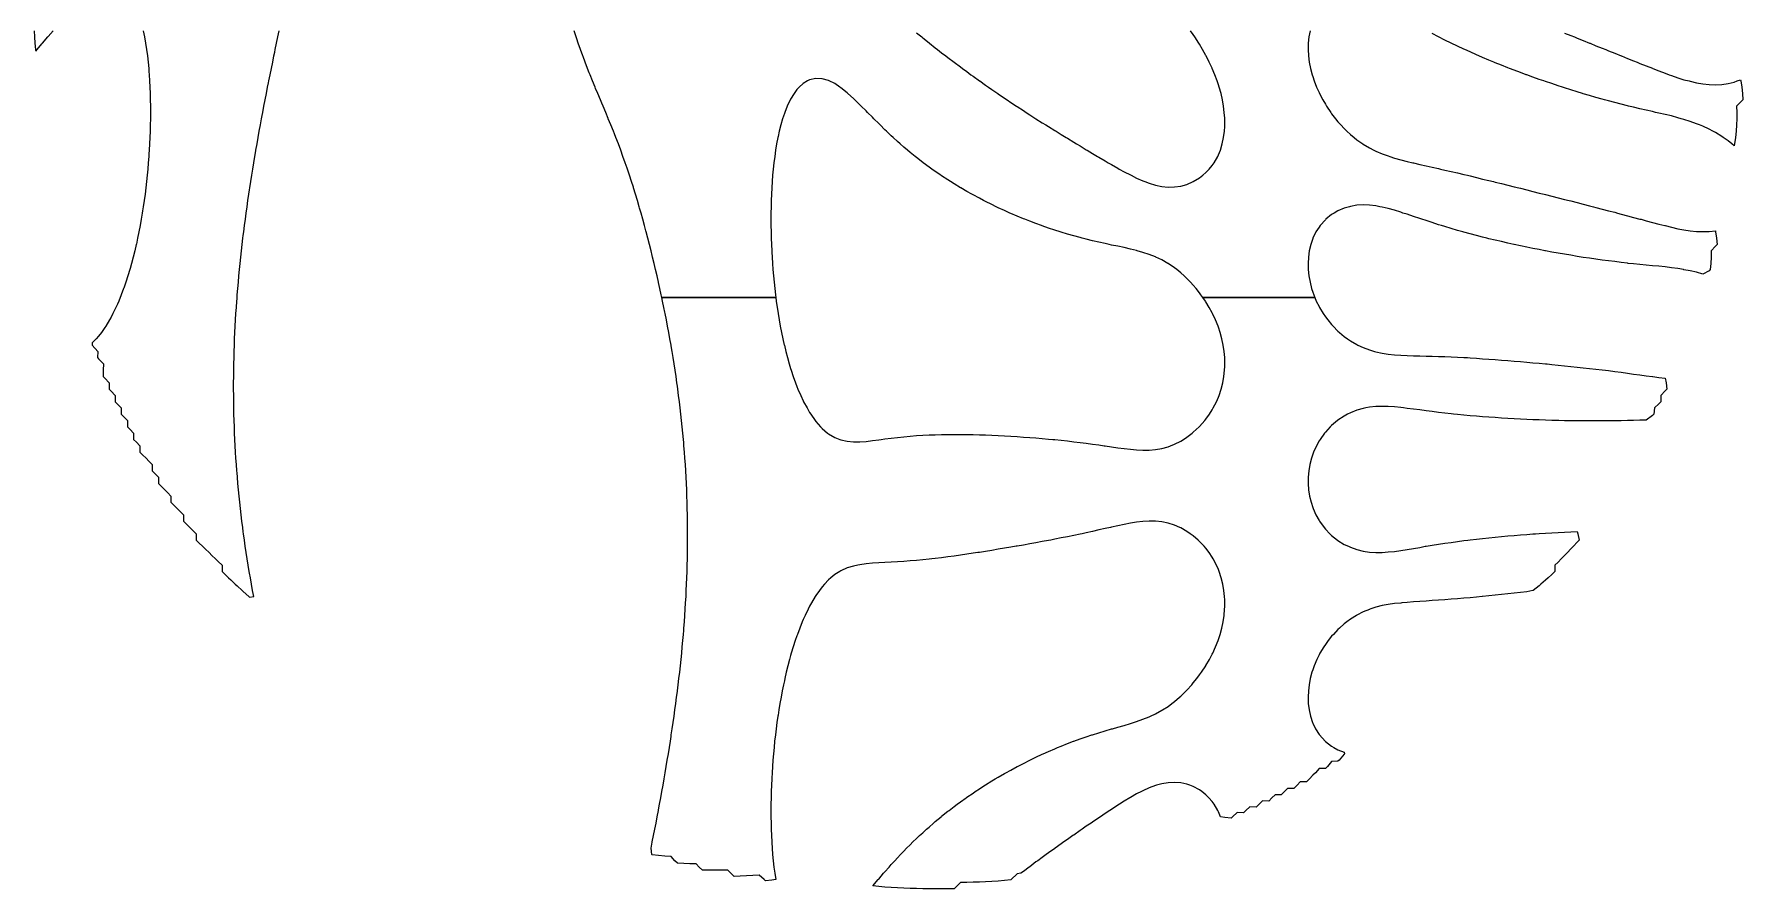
# Model space of a CAD drawing. Extents: x -2.5 to 7.5, y -2.5 to 7.5.
# Drawn here: x -2.49 to 7.5, y -2.5 to 2.5 of the extents above; entities that cross this region are included whole.
import ezdxf

# ---------------------------------------------------------------- set-up
doc = ezdxf.new("R2010")
doc.units = 0

msp = doc.modelspace()

# ---------------------------------------------------------------- linework, layer by layer
at = {"layer": 'layer0'}
for points in [[(-2.4939, 2.5184), (-2.4919, 2.4816), (-2.4894, 2.4448), (-2.486, 2.408), (-2.4849, 2.3984), (-2.4763, 2.408), (-2.4482, 2.4412), (-2.4449, 2.4448), (-2.4142, 2.4816), (-2.4114, 2.4851), (-2.3836, 2.5184)], [(-1.8562, 2.5184), (-1.8487, 2.4816), (-1.8422, 2.4448), (-1.8365, 2.408), (-1.8317, 2.3712), (-1.8276, 2.3344), (-1.8242, 2.2977), (-1.8227, 2.2797), (-1.8213, 2.2609), (-1.819, 2.2241), (-1.8172, 2.1873), (-1.8158, 2.1505), (-1.8149, 2.1137), (-1.8144, 2.0769), (-1.8142, 2.0401), (-1.8145, 2.0033), (-1.8152, 1.9666), (-1.8162, 1.9298), (-1.8175, 1.893), (-1.8193, 1.8562), (-1.8213, 1.8194), (-1.8227, 1.7985), (-1.8238, 1.7826), (-1.8265, 1.7458), (-1.8295, 1.709), (-1.8329, 1.6722), (-1.8367, 1.6355), (-1.8408, 1.5987), (-1.8454, 1.5619), (-1.8503, 1.5251), (-1.8557, 1.4883), (-1.8595, 1.4643), (-1.8615, 1.4515), (-1.8676, 1.4147), (-1.8741, 1.3779), (-1.8812, 1.3411), (-1.8888, 1.3043), (-1.8963, 1.2703), (-1.8969, 1.2676), (-1.9054, 1.2308), (-1.9146, 1.194), (-1.9244, 1.1572), (-1.9331, 1.1263), (-1.9348, 1.1204), (-1.946, 1.0836), (-1.9579, 1.0468), (-1.9699, 1.0121), (-1.9707, 1.01), (-1.9845, 0.9732), (-1.9994, 0.9365), (-2.0067, 0.9191), (-2.0156, 0.8997), (-2.0334, 0.8629), (-2.0435, 0.843), (-2.0531, 0.8261), (-2.0751, 0.7893), (-2.0803, 0.7809), (-2.1007, 0.7525), (-2.1171, 0.7309), (-2.131, 0.7157), (-2.1538, 0.6917), (-2.1547, 0.6789), (-2.1538, 0.6781), (-2.1219, 0.6421), (-2.1233, 0.6054), (-2.1171, 0.5991), (-2.0891, 0.5686), (-2.0899, 0.5318), (-2.0906, 0.495), (-2.0803, 0.4846), (-2.0554, 0.4582), (-2.0557, 0.4214), (-2.0435, 0.4091), (-2.0202, 0.3846), (-2.0203, 0.3478), (-2.0067, 0.3342), (-1.9845, 0.311), (-1.9845, 0.2742), (-1.9699, 0.2596), (-1.9486, 0.2375), (-1.9485, 0.2007), (-1.9331, 0.1853), (-1.9125, 0.1639), (-1.9123, 0.1271), (-1.8963, 0.1111), (-1.8763, 0.0903), (-1.8761, 0.0535), (-1.8595, 0.037), (-1.8399, 0.0167), (-1.8227, -0.0005), (-1.8037, -0.0201), (-1.8035, -0.0569), (-1.786, -0.0745), (-1.7672, -0.0936), (-1.7671, -0.1304), (-1.7492, -0.1484), (-1.7307, -0.1672), (-1.7124, -0.1855), (-1.6942, -0.204), (-1.6941, -0.2408), (-1.6756, -0.2593), (-1.6574, -0.2776), (-1.6388, -0.2962), (-1.6206, -0.3144), (-1.6206, -0.3512), (-1.602, -0.3697), (-1.5836, -0.388), (-1.5652, -0.4063), (-1.5464, -0.4247), (-1.5464, -0.4615), (-1.5284, -0.4795), (-1.5091, -0.4983), (-1.4916, -0.5157), (-1.4714, -0.5351), (-1.4548, -0.5517), (-1.4335, -0.5719), (-1.4181, -0.5873), (-1.3952, -0.6087), (-1.3955, -0.6455), (-1.3813, -0.6597), (-1.3569, -0.6823), (-1.3445, -0.6947), (-1.3178, -0.7191), (-1.3077, -0.7292), (-1.2782, -0.7559), (-1.2709, -0.7631), (-1.2378, -0.7926), (-1.2341, -0.7963)], [(-1.2341, -0.7963), (-1.2095, -0.7926), (-1.2164, -0.7559), (-1.2231, -0.7191), (-1.2296, -0.6823), (-1.2341, -0.6559), (-1.2359, -0.6455), (-1.242, -0.6087), (-1.248, -0.5719), (-1.2537, -0.5351), (-1.2592, -0.4983), (-1.2645, -0.4615), (-1.2695, -0.4247), (-1.2709, -0.4145), (-1.2745, -0.388), (-1.2792, -0.3512), (-1.2837, -0.3144), (-1.2879, -0.2776), (-1.2919, -0.2408), (-1.2957, -0.204), (-1.2993, -0.1672), (-1.3026, -0.1304), (-1.3057, -0.0936), (-1.3077, -0.0689), (-1.3087, -0.0569), (-1.3114, -0.0201), (-1.314, 0.0167), (-1.3163, 0.0535), (-1.3183, 0.0903), (-1.3202, 0.1271), (-1.3219, 0.1639), (-1.3233, 0.2007), (-1.3245, 0.2375), (-1.3255, 0.2742), (-1.3263, 0.311), (-1.3269, 0.3478), (-1.3272, 0.3846), (-1.3274, 0.4214), (-1.3274, 0.4582), (-1.3271, 0.495), (-1.3267, 0.5318), (-1.3261, 0.5686), (-1.3252, 0.6054), (-1.3242, 0.6421), (-1.3229, 0.6789), (-1.3215, 0.7157), (-1.3199, 0.7525), (-1.318, 0.7893), (-1.316, 0.8261), (-1.3137, 0.8629), (-1.3113, 0.8997), (-1.3086, 0.9365), (-1.3077, 0.9487), (-1.3059, 0.9732), (-1.3029, 1.01), (-1.2998, 1.0468), (-1.2965, 1.0836), (-1.2931, 1.1204), (-1.2894, 1.1572), (-1.2855, 1.194), (-1.2815, 1.2308), (-1.2772, 1.2676), (-1.2728, 1.3043), (-1.2709, 1.3197), (-1.2683, 1.3411), (-1.2637, 1.3779), (-1.2589, 1.4147), (-1.254, 1.4515), (-1.2488, 1.4883), (-1.2436, 1.5251), (-1.2381, 1.5619), (-1.2341, 1.5881), (-1.2325, 1.5987), (-1.2269, 1.6355), (-1.2212, 1.6722), (-1.2153, 1.709), (-1.2093, 1.7458), (-1.2031, 1.7826), (-1.1973, 1.8162), (-1.1968, 1.8194), (-1.1905, 1.8562), (-1.1841, 1.893), (-1.1775, 1.9298), (-1.1708, 1.9666), (-1.164, 2.0033), (-1.1605, 2.0221), (-1.1572, 2.0401), (-1.1503, 2.0769), (-1.1433, 2.1137), (-1.1361, 2.1505), (-1.1289, 2.1873), (-1.1237, 2.2132), (-1.1216, 2.2241), (-1.1142, 2.2609), (-1.1068, 2.2977), (-1.0992, 2.3344), (-1.0916, 2.3712), (-1.087, 2.3933), (-1.0839, 2.408), (-1.0761, 2.4448), (-1.0682, 2.4816), (-1.0603, 2.5184)]]:
    msp.add_lwpolyline(points, dxfattribs=at)
at = {"layer": 'layer1'}
msp.add_lwpolyline([(4.9953, 0.9569), (5.0037, 0.9365), (5.0201, 0.9041), (5.0224, 0.8997), (5.0446, 0.8629), (5.0569, 0.8452), (5.071, 0.8261), (5.0936, 0.7988), (5.1024, 0.7893), (5.1304, 0.7609), (5.1399, 0.7525), (5.1672, 0.7293), (5.1862, 0.7157), (5.204, 0.703), (5.2408, 0.6818), (5.2469, 0.6789), (5.2776, 0.6639), (5.3144, 0.6504), (5.3447, 0.6421), (5.3512, 0.6402), (5.388, 0.632), (5.4247, 0.6263), (5.4615, 0.6225), (5.4983, 0.6199), (5.5351, 0.6181), (5.5719, 0.6169), (5.6087, 0.6158), (5.6455, 0.6149), (5.6823, 0.6139), (5.7191, 0.6128), (5.7559, 0.6115), (5.7926, 0.61), (5.8294, 0.6084), (5.8662, 0.6066), (5.8886, 0.6054), (5.903, 0.6045), (5.9398, 0.6021), (5.9766, 0.5995), (6.0134, 0.5968), (6.0502, 0.5941), (6.087, 0.5912), (6.1237, 0.5883), (6.1605, 0.5853), (6.1973, 0.5822), (6.2341, 0.5791), (6.2709, 0.5759), (6.3077, 0.5726), (6.3445, 0.5693), (6.353, 0.5686), (6.3813, 0.5656), (6.4181, 0.5618), (6.4548, 0.5579), (6.4916, 0.554), (6.5284, 0.5501), (6.5652, 0.5461), (6.602, 0.5421), (6.6388, 0.5381), (6.6756, 0.534), (6.6949, 0.5318), (6.7124, 0.5294), (6.7492, 0.5245), (6.786, 0.5196), (6.8227, 0.5146), (6.8595, 0.5097), (6.8963, 0.5048), (6.9331, 0.4999), (6.9699, 0.4952), (6.9719, 0.495), (7.0067, 0.4898), (7.0435, 0.4848), (7.0494, 0.4582), (7.0537, 0.4214), (7.0435, 0.4112), (7.0193, 0.3846), (7.0193, 0.3478), (7.0067, 0.3353), (6.9813, 0.311), (6.9772, 0.2742), (6.9699, 0.2669), (6.9331, 0.2403), (6.8963, 0.239), (6.8595, 0.2378), (6.8471, 0.2375), (6.8227, 0.2369), (6.786, 0.2362), (6.7492, 0.2356), (6.7124, 0.2352), (6.6756, 0.2349), (6.6388, 0.2349), (6.602, 0.2349), (6.5652, 0.2352), (6.5284, 0.2356), (6.4916, 0.2361), (6.4548, 0.2367), (6.4212, 0.2375), (6.4181, 0.2375), (6.3813, 0.2386), (6.3445, 0.2398), (6.3077, 0.2411), (6.2709, 0.2426), (6.2341, 0.2442), (6.1973, 0.2459), (6.1605, 0.2478), (6.1237, 0.2499), (6.087, 0.252), (6.0502, 0.2544), (6.0134, 0.2569), (5.9766, 0.2595), (5.9398, 0.2624), (5.903, 0.2654), (5.8662, 0.2686), (5.8294, 0.2721), (5.807, 0.2742), (5.7926, 0.2759), (5.7559, 0.2803), (5.7191, 0.2849), (5.6823, 0.2896), (5.6455, 0.2945), (5.6087, 0.2994), (5.5719, 0.3041), (5.5351, 0.3086), (5.5131, 0.311), (5.4983, 0.313), (5.4615, 0.317), (5.4247, 0.3197), (5.388, 0.3206), (5.3512, 0.3194), (5.3144, 0.3153), (5.2932, 0.311), (5.2776, 0.3082), (5.2408, 0.298), (5.204, 0.2832), (5.187, 0.2742), (5.1672, 0.264), (5.1304, 0.2395), (5.1279, 0.2375), (5.0936, 0.2089), (5.0853, 0.2007), (5.0569, 0.1699), (5.0519, 0.1639), (5.0255, 0.1271), (5.0201, 0.1182), (5.0043, 0.0903), (4.9877, 0.0535), (4.9833, 0.0409), (4.9749, 0.0167), (4.9656, -0.0201), (4.9595, -0.0569), (4.9563, -0.0936), (4.956, -0.1304), (4.9586, -0.1672), (4.9641, -0.204), (4.9728, -0.2408), (4.9833, -0.2721), (4.9852, -0.2776), (5.0014, -0.3144), (5.0201, -0.3475), (5.0223, -0.3512), (5.049, -0.388), (5.0569, -0.3974), (5.0831, -0.4247), (5.0936, -0.4347), (5.1275, -0.4615), (5.1304, -0.4637), (5.1672, -0.4867), (5.1919, -0.4983), (5.204, -0.5042), (5.2408, -0.5175), (5.2776, -0.5265), (5.3144, -0.5317), (5.3512, -0.5339), (5.388, -0.5336), (5.4247, -0.5314), (5.4615, -0.5277), (5.4983, -0.5228), (5.5351, -0.5171), (5.5719, -0.5109), (5.6087, -0.5043), (5.6407, -0.4983), (5.6455, -0.4976), (5.6823, -0.4918), (5.7191, -0.4861), (5.7559, -0.4805), (5.7926, -0.475), (5.8294, -0.4698), (5.8662, -0.4647), (5.8893, -0.4615), (5.903, -0.46), (5.9398, -0.4558), (5.9766, -0.4519), (6.0134, -0.4481), (6.0502, -0.4445), (6.087, -0.4411), (6.1237, -0.4377), (6.1605, -0.4346), (6.1973, -0.4315), (6.2341, -0.4286), (6.2709, -0.4258), (6.2854, -0.4247), (6.3077, -0.4233), (6.3445, -0.4211), (6.3813, -0.4191), (6.4181, -0.4172), (6.4548, -0.4154), (6.4916, -0.4137), (6.5284, -0.4122), (6.5329, -0.4247), (6.5403, -0.4615), (6.5284, -0.4735), (6.5072, -0.4983), (6.4916, -0.5139), (6.4723, -0.5351), (6.4548, -0.5526), (6.4363, -0.5719), (6.4181, -0.5901), (6.3993, -0.6087), (6.398, -0.6455), (6.3813, -0.6622), (6.3588, -0.6823), (6.3445, -0.6965), (6.3175, -0.7191), (6.3077, -0.7289), (6.2724, -0.7559), (6.2709, -0.7573), (6.2341, -0.7637), (6.1973, -0.7679), (6.1605, -0.772), (6.1237, -0.7761), (6.087, -0.7802), (6.0502, -0.7843), (6.0134, -0.7883), (5.9766, -0.7923), (5.9735, -0.7926), (5.9398, -0.7958), (5.903, -0.7991), (5.8662, -0.8023), (5.8294, -0.8053), (5.7926, -0.8083), (5.7559, -0.811), (5.7191, -0.8136), (5.6823, -0.8161), (5.6455, -0.8186), (5.6087, -0.821), (5.5719, -0.8235), (5.5351, -0.8264), (5.5034, -0.8294), (5.4983, -0.8299), (5.4615, -0.8336), (5.4247, -0.8386), (5.388, -0.8454), (5.3512, -0.8547), (5.3176, -0.8662), (5.3144, -0.8673), (5.2776, -0.8819), (5.2408, -0.9013), (5.2382, -0.903), (5.204, -0.9241), (5.1832, -0.9398), (5.1672, -0.9519), (5.1396, -0.9766), (5.1304, -0.9851), (5.1036, -1.0134), (5.0936, -1.0247), (5.0731, -1.0502), (5.0569, -1.0727), (5.0471, -1.087), (5.0251, -1.1237), (5.0201, -1.1334), (5.0064, -1.1605), (4.991, -1.1973), (4.9833, -1.22), (4.9785, -1.2341), (4.9686, -1.2709), (4.9617, -1.3077), (4.9574, -1.3445), (4.9558, -1.3813), (4.9571, -1.4181), (4.9615, -1.4548), (4.9693, -1.4916), (4.9813, -1.5284), (4.9833, -1.533), (4.9985, -1.5652), (5.0201, -1.5991), (5.0222, -1.602), (5.0556, -1.6388), (5.0569, -1.6399), (5.0936, -1.6682), (5.1065, -1.6756), (5.1304, -1.6886), (5.1672, -1.7026), (5.1687, -1.7124), (5.1672, -1.7139), (5.1374, -1.7492), (5.1304, -1.7561), (5.0936, -1.7575), (5.0687, -1.786), (5.0569, -1.7978), (5.0201, -1.7989), (4.9985, -1.8227), (4.9833, -1.838), (4.9633, -1.8595), (4.9465, -1.8763), (4.9097, -1.8769), (4.8912, -1.8963), (4.8729, -1.9146), (4.8361, -1.9149), (4.8182, -1.9331), (4.7993, -1.952), (4.7625, -1.9519), (4.7443, -1.9699), (4.7258, -1.9885), (4.689, -1.9879), (4.6693, -2.0067), (4.6522, -2.0238), (4.6154, -2.0226), (4.5926, -2.0435), (4.5786, -2.0575), (4.5418, -2.0553), (4.513, -2.0803), (4.505, -2.0883), (4.4682, -2.084), (4.4433, -2.0803), (4.4314, -2.0519), (4.4275, -2.0435), (4.4058, -2.0067), (4.3946, -1.9912), (4.3762, -1.9699), (4.3579, -1.9516), (4.3341, -1.9331), (4.3211, -1.9237), (4.2843, -1.9038), (4.2638, -1.8963), (4.2475, -1.8903), (4.2107, -1.8822), (4.1739, -1.8792), (4.1371, -1.881), (4.1003, -1.8874), (4.0697, -1.8963), (4.0635, -1.8979), (4.0268, -1.9111), (3.99, -1.928), (3.9807, -1.9331), (3.9532, -1.9467), (3.9164, -1.968), (3.9134, -1.9699), (3.8796, -1.9897), (3.8535, -2.0067), (3.8428, -2.0131), (3.806, -2.037), (3.7967, -2.0435), (3.7692, -2.0612), (3.7416, -2.0803), (3.7324, -2.0862), (3.6957, -2.1112), (3.6873, -2.1171), (3.6589, -2.1362), (3.6337, -2.1538), (3.6221, -2.1617), (3.5853, -2.1874), (3.5807, -2.1906), (3.5485, -2.2128), (3.5282, -2.2274), (3.5117, -2.2388), (3.4764, -2.2642), (3.4749, -2.2652), (3.4381, -2.2914), (3.425, -2.301), (3.4013, -2.318), (3.3746, -2.3378), (3.3645, -2.3451), (3.3278, -2.3725), (3.325, -2.3746), (3.291, -2.3999), (3.2761, -2.4114), (3.2542, -2.4145), (3.219, -2.4482), (3.2174, -2.4498), (3.1806, -2.4542), (3.1438, -2.4574), (3.107, -2.4598), (3.0702, -2.4616), (3.0334, -2.463), (2.9967, -2.464), (2.9599, -2.4647), (2.9231, -2.4652), (2.9031, -2.4849), (2.8863, -2.5018), (2.8495, -2.502), (2.8127, -2.5021), (2.7759, -2.502), (2.7391, -2.5017), (2.7023, -2.5012), (2.6656, -2.5005), (2.6288, -2.4995), (2.592, -2.4982), (2.5552, -2.4965), (2.5184, -2.4945), (2.4816, -2.4919), (2.4448, -2.4886), (2.4114, -2.4849), (2.4421, -2.4482), (2.4448, -2.4451), (2.4735, -2.4114), (2.4816, -2.4022), (2.5056, -2.3746), (2.5184, -2.3605), (2.5386, -2.3378), (2.5552, -2.3201), (2.5728, -2.301), (2.592, -2.2812), (2.6083, -2.2642), (2.6288, -2.2438), (2.6452, -2.2274), (2.6656, -2.2079), (2.6836, -2.1906), (2.7023, -2.1735), (2.7238, -2.1538), (2.7391, -2.1404), (2.7658, -2.1171), (2.7759, -2.1085), (2.8097, -2.0803), (2.8127, -2.0779), (2.8495, -2.0486), (2.8559, -2.0435), (2.8863, -2.0204), (2.9044, -2.0067), (2.9231, -1.9931), (2.9553, -1.9699), (2.9599, -1.9667), (2.9967, -1.9415), (3.009, -1.9331), (3.0334, -1.9171), (3.0654, -1.8963), (3.0702, -1.8933), (3.107, -1.8707), (3.1254, -1.8595), (3.1438, -1.8487), (3.1806, -1.8274), (3.1887, -1.8227), (3.2174, -1.807), (3.2542, -1.7869), (3.256, -1.786), (3.291, -1.7681), (3.3278, -1.7493), (3.3281, -1.7492), (3.3645, -1.7319), (3.4013, -1.7145), (3.406, -1.7124), (3.4381, -1.6983), (3.4749, -1.6823), (3.4909, -1.6756), (3.5117, -1.6671), (3.5485, -1.6527), (3.5842, -1.6388), (3.5853, -1.6384), (3.6221, -1.6254), (3.6589, -1.6127), (3.6903, -1.602), (3.6957, -1.6003), (3.7324, -1.589), (3.7692, -1.5779), (3.806, -1.5668), (3.8113, -1.5652), (3.8428, -1.5564), (3.8796, -1.5459), (3.9164, -1.5347), (3.9353, -1.5284), (3.9532, -1.5228), (3.99, -1.5101), (4.0268, -1.4949), (4.0337, -1.4916), (4.0635, -1.4781), (4.1003, -1.4577), (4.1047, -1.4548), (4.1371, -1.4345), (4.159, -1.4181), (4.1739, -1.407), (4.2037, -1.3813), (4.2107, -1.3753), (4.2421, -1.3445), (4.2475, -1.3391), (4.2758, -1.3077), (4.2843, -1.2979), (4.3058, -1.2709), (4.3211, -1.2507), (4.3329, -1.2341), (4.3571, -1.1973), (4.3579, -1.196), (4.3788, -1.1605), (4.3946, -1.1302), (4.3979, -1.1237), (4.4149, -1.087), (4.4292, -1.0502), (4.4314, -1.0436), (4.4416, -1.0134), (4.4515, -0.9766), (4.4592, -0.9398), (4.4646, -0.903), (4.4678, -0.8662), (4.4682, -0.8517), (4.4689, -0.8294), (4.4682, -0.8123), (4.4675, -0.7926), (4.4638, -0.7559), (4.4575, -0.7191), (4.4484, -0.6823), (4.4361, -0.6455), (4.4314, -0.634), (4.4205, -0.6087), (4.4011, -0.5719), (4.3946, -0.5614), (4.3771, -0.5351), (4.3579, -0.5098), (4.348, -0.4983), (4.3211, -0.4696), (4.3122, -0.4615), (4.2843, -0.4372), (4.2669, -0.4247), (4.2475, -0.4109), (4.2107, -0.3903), (4.2053, -0.388), (4.1739, -0.3739), (4.1371, -0.3624), (4.1003, -0.3552), (4.0635, -0.3517), (4.0268, -0.3513), (3.99, -0.3534), (3.9532, -0.3576), (3.9164, -0.3633), (3.8796, -0.3702), (3.8428, -0.3779), (3.806, -0.3864), (3.7994, -0.388), (3.7692, -0.3944), (3.7324, -0.4026), (3.6957, -0.4108), (3.6589, -0.4191), (3.6338, -0.4247), (3.6221, -0.4272), (3.5853, -0.4347), (3.5485, -0.4422), (3.5117, -0.4496), (3.4749, -0.457), (3.4518, -0.4615), (3.4381, -0.4641), (3.4013, -0.4708), (3.3645, -0.4775), (3.3278, -0.4842), (3.291, -0.4908), (3.2542, -0.4974), (3.2489, -0.4983), (3.2174, -0.5036), (3.1806, -0.5097), (3.1438, -0.5158), (3.107, -0.5218), (3.0702, -0.5278), (3.0334, -0.5337), (3.0242, -0.5351), (2.9967, -0.5393), (2.9599, -0.5446), (2.9231, -0.5499), (2.8863, -0.5551), (2.8495, -0.5601), (2.8127, -0.5649), (2.7759, -0.5695), (2.7551, -0.5719), (2.7391, -0.5737), (2.7023, -0.5775), (2.6656, -0.5809), (2.6288, -0.584), (2.592, -0.5868), (2.5552, -0.5891), (2.5184, -0.5912), (2.4816, -0.5932), (2.4448, -0.5952), (2.408, -0.5977), (2.3712, -0.6012), (2.3344, -0.6064), (2.323, -0.6087), (2.2977, -0.6139), (2.2609, -0.625), (2.2241, -0.6415), (2.2175, -0.6455), (2.1873, -0.6641), (2.1653, -0.6823), (2.1505, -0.6949), (2.128, -0.7191), (2.1137, -0.735), (2.0982, -0.7559), (2.0769, -0.786), (2.0729, -0.7926), (2.0512, -0.8294), (2.0401, -0.8493), (2.0317, -0.8662), (2.0141, -0.903), (2.0033, -0.9269), (1.998, -0.9398), (1.9832, -0.9766), (1.9695, -1.0134), (1.9666, -1.0215), (1.9568, -1.0502), (1.9449, -1.087), (1.9338, -1.1237), (1.9298, -1.138), (1.9234, -1.1605), (1.9137, -1.1973), (1.9046, -1.2341), (1.8961, -1.2709), (1.893, -1.2854), (1.8881, -1.3077), (1.8805, -1.3445), (1.8735, -1.3813), (1.867, -1.4181), (1.8609, -1.4548), (1.8562, -1.4859), (1.8553, -1.4916), (1.8499, -1.5284), (1.845, -1.5652), (1.8404, -1.602), (1.8363, -1.6388), (1.8325, -1.6756), (1.8292, -1.7124), (1.8261, -1.7492), (1.8235, -1.786), (1.8212, -1.8227), (1.8194, -1.8553), (1.8192, -1.8595), (1.8174, -1.8963), (1.8161, -1.9331), (1.8151, -1.9699), (1.8145, -2.0067), (1.8143, -2.0435), (1.8144, -2.0803), (1.815, -2.1171), (1.8159, -2.1538), (1.8173, -2.1906), (1.8192, -2.2274), (1.8194, -2.2306), (1.8216, -2.2642), (1.8245, -2.301), (1.828, -2.3378), (1.8321, -2.3746), (1.837, -2.4114), (1.8427, -2.4482), (1.8194, -2.4515), (1.7826, -2.4558), (1.775, -2.4482), (1.7458, -2.422), (1.709, -2.4246), (1.6722, -2.4266), (1.6355, -2.4281), (1.5987, -2.4292), (1.5809, -2.4114), (1.5619, -2.3931), (1.5251, -2.3936), (1.4883, -2.3938), (1.4515, -2.3938), (1.4147, -2.3935), (1.3958, -2.3746), (1.3779, -2.3561), (1.3411, -2.3554), (1.3043, -2.3543), (1.2676, -2.3528), (1.2525, -2.3378), (1.2308, -2.3138), (1.194, -2.3112), (1.1572, -2.3078), (1.1204, -2.3032), (1.1182, -2.301), (1.1135, -2.2642), (1.1204, -2.23), (1.1209, -2.2274), (1.1283, -2.1906), (1.1355, -2.1538), (1.1426, -2.1171), (1.1496, -2.0803), (1.1565, -2.0435), (1.1572, -2.04), (1.1634, -2.0067), (1.1702, -1.9699), (1.1769, -1.9331), (1.1834, -1.8963), (1.1899, -1.8595), (1.194, -1.8357), (1.1962, -1.8227), (1.2026, -1.786), (1.2087, -1.7492), (1.2148, -1.7124), (1.2206, -1.6756), (1.2264, -1.6388), (1.2308, -1.6101), (1.232, -1.602), (1.2376, -1.5652), (1.2431, -1.5284), (1.2484, -1.4916), (1.2535, -1.4548), (1.2584, -1.4181), (1.2632, -1.3813), (1.2676, -1.3468), (1.2679, -1.3445), (1.2725, -1.3077), (1.2769, -1.2709), (1.2811, -1.2341), (1.2852, -1.1973), (1.289, -1.1605), (1.2927, -1.1237), (1.2962, -1.087), (1.2995, -1.0502), (1.3026, -1.0134), (1.3043, -0.9917), (1.3056, -0.9766), (1.3085, -0.9398), (1.3111, -0.903), (1.3136, -0.8662), (1.3158, -0.8294), (1.3179, -0.7926), (1.3197, -0.7559), (1.3214, -0.7191), (1.3228, -0.6823), (1.3241, -0.6455), (1.3251, -0.6087), (1.326, -0.5719), (1.3266, -0.5351), (1.3271, -0.4983), (1.3274, -0.4615), (1.3274, -0.4247), (1.3273, -0.388), (1.3269, -0.3512), (1.3263, -0.3144), (1.3256, -0.2776), (1.3246, -0.2408), (1.3234, -0.204), (1.322, -0.1672), (1.3204, -0.1304), (1.3185, -0.0936), (1.3165, -0.0569), (1.3142, -0.0201), (1.3117, 0.0167), (1.309, 0.0535), (1.306, 0.0903), (1.3043, 0.1097), (1.3029, 0.1271), (1.2996, 0.1639), (1.296, 0.2007), (1.2923, 0.2375), (1.2883, 0.2742), (1.2841, 0.311), (1.2796, 0.3478), (1.2749, 0.3846), (1.27, 0.4214), (1.2676, 0.4391), (1.2649, 0.4582), (1.2597, 0.495), (1.2542, 0.5318), (1.2485, 0.5686), (1.2426, 0.6054), (1.2365, 0.6421), (1.2308, 0.6754), (1.2302, 0.6789), (1.2237, 0.7157), (1.217, 0.7525), (1.2101, 0.7893), (1.2031, 0.8261), (1.1958, 0.8629), (1.194, 0.8722), (1.1884, 0.8997), (1.1808, 0.9365), (1.1765, 0.9569), (1.843, 0.9569), (1.8457, 0.9365), (1.8509, 0.8997), (1.8562, 0.8661), (1.8567, 0.8629), (1.8627, 0.8261), (1.8693, 0.7893), (1.8765, 0.7525), (1.8843, 0.7157), (1.8927, 0.6789), (1.893, 0.6776), (1.9016, 0.6421), (1.9113, 0.6054), (1.9217, 0.5686), (1.9298, 0.5418), (1.9329, 0.5318), (1.9452, 0.495), (1.9583, 0.4582), (1.9666, 0.4365), (1.9727, 0.4214), (1.9886, 0.3846), (2.0033, 0.3526), (2.0058, 0.3478), (2.0255, 0.311), (2.0401, 0.2854), (2.0475, 0.2742), (2.0731, 0.2375), (2.0769, 0.2321), (2.1047, 0.2007), (2.1137, 0.1908), (2.1458, 0.1639), (2.1505, 0.1601), (2.1873, 0.1382), (2.2166, 0.1271), (2.2241, 0.1243), (2.2609, 0.1162), (2.2977, 0.113), (2.3344, 0.1133), (2.3712, 0.1159), (2.408, 0.12), (2.4448, 0.1249), (2.4599, 0.1271), (2.4816, 0.1299), (2.5184, 0.1346), (2.5552, 0.1389), (2.592, 0.1429), (2.6288, 0.1464), (2.6656, 0.1493), (2.7023, 0.1516), (2.7391, 0.1535), (2.7759, 0.1549), (2.8127, 0.1559), (2.8495, 0.1564), (2.8863, 0.1566), (2.9231, 0.1564), (2.9599, 0.156), (2.9967, 0.1552), (3.0334, 0.1542), (3.0702, 0.153), (3.107, 0.1515), (3.1438, 0.1498), (3.1806, 0.1479), (3.2174, 0.1459), (3.2542, 0.1436), (3.291, 0.1411), (3.3278, 0.1385), (3.3645, 0.1357), (3.4013, 0.1327), (3.4381, 0.1295), (3.464, 0.1271), (3.4749, 0.126), (3.5117, 0.1221), (3.5485, 0.118), (3.5853, 0.1137), (3.6221, 0.1092), (3.6589, 0.1045), (3.6957, 0.0996), (3.7324, 0.0946), (3.7638, 0.0903), (3.7692, 0.0895), (3.806, 0.0839), (3.8428, 0.0785), (3.8796, 0.0736), (3.9164, 0.0694), (3.9532, 0.0663), (3.99, 0.0647), (4.0268, 0.0651), (4.0635, 0.0681), (4.1003, 0.0743), (4.1371, 0.0845), (4.152, 0.0903), (4.1739, 0.0984), (4.2107, 0.1168), (4.2268, 0.1271), (4.2475, 0.1401), (4.2781, 0.1639), (4.2843, 0.1687), (4.3183, 0.2007), (4.3211, 0.2034), (4.3511, 0.2375), (4.3579, 0.2458), (4.3785, 0.2742), (4.3946, 0.2996), (4.4014, 0.311), (4.4202, 0.3478), (4.4314, 0.3744), (4.4356, 0.3846), (4.4478, 0.4214), (4.4569, 0.4582), (4.4634, 0.495), (4.4673, 0.5318), (4.4682, 0.5544), (4.4688, 0.5686), (4.4682, 0.5957), (4.468, 0.6054), (4.465, 0.6421), (4.4597, 0.6789), (4.4521, 0.7157), (4.4421, 0.7525), (4.4314, 0.784), (4.4296, 0.7893), (4.415, 0.8261), (4.3976, 0.8629), (4.3946, 0.8684), (4.3777, 0.8997), (4.3579, 0.932), (4.355, 0.9365), (4.3408, 0.9569), (4.9953, 0.9569)], dxfattribs=at)
at = {"layer": 'layer2'}
for points in [[(1.1765, 0.9569), (1.173, 0.9732), (1.1651, 1.01), (1.1572, 1.0458), (1.157, 1.0468), (1.1486, 1.0836), (1.1401, 1.1204), (1.1314, 1.1572), (1.1226, 1.194), (1.1204, 1.2032), (1.1135, 1.2308), (1.1042, 1.2676), (1.0948, 1.3043), (1.0853, 1.3411), (1.0836, 1.3475), (1.0753, 1.3779), (1.0652, 1.4147), (1.0549, 1.4515), (1.0468, 1.4803), (1.0444, 1.4883), (1.0335, 1.5251), (1.0224, 1.5619), (1.0112, 1.5987), (1.01, 1.6025), (0.9994, 1.6355), (0.9874, 1.6722), (0.9752, 1.709), (0.9732, 1.7149), (0.9624, 1.7458), (0.9494, 1.7826), (0.9365, 1.8184), (0.9361, 1.8194), (0.9222, 1.8562), (0.9081, 1.893), (0.8997, 1.9147), (0.8936, 1.9298), (0.8789, 1.9666), (0.8637, 2.0033), (0.8629, 2.0054), (0.8486, 2.0401), (0.8331, 2.0769), (0.8261, 2.0934), (0.8177, 2.1137), (0.8023, 2.1505), (0.7893, 2.181), (0.7868, 2.1873), (0.772, 2.2241), (0.7568, 2.2609), (0.7525, 2.2713), (0.7425, 2.2977), (0.7284, 2.3344), (0.7157, 2.3668), (0.7142, 2.3712), (0.7013, 2.408), (0.6882, 2.4448), (0.6789, 2.4707), (0.6755, 2.4816), (0.6638, 2.5184)], [(4.9678, 2.5184), (4.9603, 2.4816), (4.9566, 2.4448), (4.956, 2.408), (4.9582, 2.3712), (4.9629, 2.3344), (4.97, 2.2977), (4.9797, 2.2609), (4.9833, 2.2499), (4.9915, 2.2241), (5.0057, 2.1873), (5.0201, 2.1558), (5.0225, 2.1505), (5.0415, 2.1137), (5.0569, 2.0877), (5.0634, 2.0769), (5.088, 2.0401), (5.0936, 2.0323), (5.1158, 2.0033), (5.1304, 1.9855), (5.1473, 1.9666), (5.1672, 1.9452), (5.1833, 1.9298), (5.204, 1.9104), (5.2253, 1.893), (5.2408, 1.8803), (5.2759, 1.8562), (5.2776, 1.855), (5.3144, 1.8325), (5.3411, 1.8194), (5.3512, 1.8142), (5.388, 1.798), (5.4247, 1.7852), (5.433, 1.7826), (5.4615, 1.7731), (5.4983, 1.7626), (5.5351, 1.7535), (5.569, 1.7458), (5.5719, 1.7451), (5.6087, 1.7361), (5.6455, 1.7276), (5.6823, 1.7195), (5.7191, 1.7117), (5.7309, 1.709), (5.7559, 1.7031), (5.7926, 1.6943), (5.8294, 1.6858), (5.8662, 1.6774), (5.8888, 1.6722), (5.903, 1.6687), (5.9398, 1.6595), (5.9766, 1.6506), (6.0134, 1.6418), (6.0404, 1.6355), (6.0502, 1.6329), (6.087, 1.6235), (6.1237, 1.6143), (6.1605, 1.6054), (6.1889, 1.5987), (6.1973, 1.5964), (6.2341, 1.5868), (6.2709, 1.5776), (6.3077, 1.5686), (6.3358, 1.5619), (6.3445, 1.5596), (6.3813, 1.5499), (6.4181, 1.5406), (6.4548, 1.5315), (6.4816, 1.5251), (6.4916, 1.5224), (6.5284, 1.5126), (6.5652, 1.5032), (6.602, 1.494), (6.6255, 1.4883), (6.6388, 1.4846), (6.6756, 1.4746), (6.7124, 1.465), (6.7492, 1.4557), (6.7661, 1.4515), (6.786, 1.4458), (6.8227, 1.4355), (6.8595, 1.4258), (6.8963, 1.4164), (6.903, 1.4147), (6.9331, 1.4059), (6.9699, 1.3957), (7.0067, 1.3864), (7.0427, 1.3779), (7.0435, 1.3777), (7.0803, 1.3681), (7.1171, 1.3598), (7.1538, 1.3531), (7.1906, 1.3479), (7.2274, 1.3444), (7.2642, 1.3429), (7.301, 1.3435), (7.3378, 1.3466), (7.3391, 1.3411), (7.3448, 1.3043), (7.348, 1.2676), (7.3378, 1.2574), (7.3122, 1.2308), (7.3122, 1.194), (7.3108, 1.1572), (7.3077, 1.1204), (7.301, 1.1137), (7.2642, 1.0943), (7.2274, 1.1051), (7.1906, 1.1135), (7.1538, 1.1201), (7.1518, 1.1204), (7.1171, 1.1266), (7.0803, 1.1318), (7.0435, 1.1362), (7.0067, 1.14), (6.9699, 1.1435), (6.9331, 1.147), (6.8963, 1.1504), (6.8595, 1.154), (6.8281, 1.1572), (6.8227, 1.1578), (6.786, 1.1624), (6.7492, 1.1671), (6.7124, 1.1718), (6.6756, 1.1767), (6.6388, 1.1817), (6.602, 1.1869), (6.5652, 1.1922), (6.5533, 1.194), (6.5284, 1.1982), (6.4916, 1.2044), (6.4548, 1.2107), (6.4181, 1.2171), (6.3813, 1.2235), (6.3445, 1.23), (6.3403, 1.2308), (6.3077, 1.2374), (6.2709, 1.2448), (6.2341, 1.2523), (6.1973, 1.2597), (6.1605, 1.2672), (6.159, 1.2676), (6.1237, 1.2758), (6.087, 1.2843), (6.0502, 1.2928), (6.0134, 1.3013), (6.0004, 1.3043), (5.9766, 1.3106), (5.9398, 1.3203), (5.903, 1.3299), (5.8662, 1.3395), (5.86, 1.3411), (5.8294, 1.3503), (5.7926, 1.3611), (5.7559, 1.3719), (5.7351, 1.3779), (5.7191, 1.3833), (5.6823, 1.3954), (5.6455, 1.4072), (5.6213, 1.4147), (5.6087, 1.4193), (5.5719, 1.4321), (5.5351, 1.4441), (5.5107, 1.4515), (5.4983, 1.456), (5.4615, 1.4678), (5.4247, 1.4779), (5.388, 1.4863), (5.3761, 1.4883), (5.3512, 1.4933), (5.3144, 1.4979), (5.2776, 1.4991), (5.2408, 1.4968), (5.204, 1.4903), (5.197, 1.4883), (5.1672, 1.4799), (5.1304, 1.4643), (5.1084, 1.4515), (5.0936, 1.4424), (5.0594, 1.4147), (5.0569, 1.4124), (5.026, 1.3779), (5.0201, 1.3698), (5.0018, 1.3411), (4.984, 1.3043), (4.9833, 1.3023), (4.9713, 1.2676), (4.9628, 1.2308), (4.9578, 1.194), (4.9559, 1.1572), (4.9568, 1.1204), (4.9605, 1.0836), (4.967, 1.0468), (4.9763, 1.01), (4.9833, 0.9892), (4.9886, 0.9732), (4.9953, 0.9569), (4.3408, 0.9569), (4.3294, 0.9732), (4.3211, 0.9845), (4.3006, 1.01), (4.2843, 1.0294), (4.2681, 1.0468), (4.2475, 1.0684), (4.231, 1.0836), (4.2107, 1.1022), (4.1877, 1.1204), (4.1739, 1.1314), (4.1371, 1.156), (4.135, 1.1572), (4.1003, 1.1775), (4.0646, 1.194), (4.0635, 1.1945), (4.0268, 1.2096), (3.99, 1.2216), (3.956, 1.2308), (3.9532, 1.2316), (3.9164, 1.2411), (3.8796, 1.2494), (3.8428, 1.2571), (3.806, 1.2645), (3.7916, 1.2676), (3.7692, 1.2725), (3.7324, 1.2808), (3.6957, 1.2893), (3.6589, 1.2981), (3.6342, 1.3043), (3.6221, 1.3076), (3.5853, 1.3179), (3.5485, 1.3285), (3.5117, 1.3394), (3.506, 1.3411), (3.4749, 1.3513), (3.4381, 1.3637), (3.4013, 1.3763), (3.3967, 1.3779), (3.3645, 1.3899), (3.3278, 1.4039), (3.2999, 1.4147), (3.291, 1.4183), (3.2542, 1.4337), (3.2174, 1.4492), (3.2121, 1.4515), (3.1806, 1.4658), (3.1438, 1.4827), (3.1318, 1.4883), (3.107, 1.5005), (3.0702, 1.5187), (3.0576, 1.5251), (3.0334, 1.5379), (2.9967, 1.5575), (2.9886, 1.5619), (2.9599, 1.5782), (2.9242, 1.5987), (2.9231, 1.5993), (2.8863, 1.6218), (2.8641, 1.6355), (2.8495, 1.6449), (2.8127, 1.6689), (2.8076, 1.6722), (2.7759, 1.6942), (2.7546, 1.709), (2.7391, 1.7204), (2.7045, 1.7458), (2.7023, 1.7475), (2.6656, 1.7762), (2.6573, 1.7826), (2.6288, 1.8061), (2.6126, 1.8194), (2.592, 1.8373), (2.5701, 1.8562), (2.5552, 1.8698), (2.5295, 1.893), (2.5184, 1.9036), (2.4905, 1.9298), (2.4816, 1.9386), (2.4527, 1.9666), (2.4448, 1.9747), (2.4158, 2.0033), (2.408, 2.0115), (2.3792, 2.0401), (2.3712, 2.0486), (2.3425, 2.0769), (2.3344, 2.0853), (2.3046, 2.1137), (2.2977, 2.1208), (2.2644, 2.1505), (2.2609, 2.1539), (2.2241, 2.1835), (2.2182, 2.1873), (2.1873, 2.2085), (2.1554, 2.2241), (2.1505, 2.2267), (2.1137, 2.2376), (2.0769, 2.2393), (2.0401, 2.2305), (2.0287, 2.2241), (2.0033, 2.2095), (1.98, 2.1873), (1.9666, 2.1735), (1.9504, 2.1505), (1.9298, 2.118), (1.9276, 2.1137), (1.9104, 2.0769), (1.8953, 2.0401), (1.893, 2.0338), (1.8831, 2.0033), (1.8725, 1.9666), (1.8631, 1.9298), (1.8562, 1.899), (1.8549, 1.893), (1.848, 1.8562), (1.8419, 1.8194), (1.8366, 1.7826), (1.8319, 1.7458), (1.828, 1.709), (1.8246, 1.6722), (1.8217, 1.6355), (1.8194, 1.5987), (1.8194, 1.5985), (1.8175, 1.5619), (1.8161, 1.5251), (1.8151, 1.4883), (1.8145, 1.4515), (1.8143, 1.4147), (1.8144, 1.3779), (1.815, 1.3411), (1.816, 1.3043), (1.8173, 1.2676), (1.819, 1.2308), (1.8194, 1.2231), (1.821, 1.194), (1.8233, 1.1572), (1.8261, 1.1204), (1.8292, 1.0836), (1.8327, 1.0468), (1.8366, 1.01), (1.8409, 0.9732), (1.843, 0.9569), (1.1765, 0.9569)], [(2.6656, 2.5065), (2.6963, 2.4816), (2.7023, 2.4769), (2.7391, 2.4475), (2.7425, 2.4448), (2.7759, 2.4184), (2.789, 2.408), (2.8127, 2.3896), (2.8365, 2.3712), (2.8495, 2.3614), (2.8852, 2.3344), (2.8863, 2.3337), (2.9231, 2.3059), (2.9342, 2.2977), (2.9599, 2.2787), (2.9844, 2.2609), (2.9967, 2.252), (3.0334, 2.2257), (3.0358, 2.2241), (3.0702, 2.1995), (3.0877, 2.1873), (3.107, 2.1738), (3.1411, 2.1505), (3.1438, 2.1487), (3.1806, 2.1235), (3.1953, 2.1137), (3.2174, 2.0988), (3.2507, 2.0769), (3.2542, 2.0746), (3.291, 2.0504), (3.307, 2.0401), (3.3278, 2.0266), (3.3645, 2.0034), (3.3646, 2.0033), (3.4013, 1.9798), (3.4228, 1.9666), (3.4381, 1.9568), (3.4749, 1.9341), (3.482, 1.9298), (3.5117, 1.9112), (3.5419, 1.893), (3.5485, 1.8888), (3.5853, 1.8663), (3.6024, 1.8562), (3.6221, 1.844), (3.6589, 1.8221), (3.6635, 1.8194), (3.6957, 1.7997), (3.725, 1.7826), (3.7324, 1.778), (3.7692, 1.7561), (3.7875, 1.7458), (3.806, 1.7346), (3.8428, 1.7138), (3.8519, 1.709), (3.8796, 1.6932), (3.9164, 1.6742), (3.9207, 1.6722), (3.9532, 1.6557), (3.99, 1.6397), (4.0019, 1.6355), (4.0268, 1.6255), (4.0635, 1.6143), (4.1003, 1.6068), (4.1371, 1.6033), (4.1739, 1.6039), (4.2107, 1.609), (4.2475, 1.6193), (4.2843, 1.6354), (4.2844, 1.6355), (4.3211, 1.6574), (4.3398, 1.6722), (4.3579, 1.6877), (4.378, 1.709), (4.3946, 1.7294), (4.406, 1.7458), (4.427, 1.7826), (4.4314, 1.7923), (4.4426, 1.8194), (4.454, 1.8562), (4.4618, 1.893), (4.4666, 1.9298), (4.4682, 1.9585), (4.4687, 1.9666), (4.4684, 2.0033), (4.4682, 2.0057), (4.4659, 2.0401), (4.4614, 2.0769), (4.455, 2.1137), (4.4466, 2.1505), (4.4362, 2.1873), (4.4314, 2.2016), (4.4242, 2.2241), (4.4105, 2.2609), (4.3949, 2.2977), (4.3946, 2.2982), (4.3781, 2.3344), (4.3593, 2.3712), (4.3579, 2.3738), (4.3392, 2.408), (4.3211, 2.4385), (4.3173, 2.4448), (4.2939, 2.4816), (4.2843, 2.496), (4.2687, 2.5184)], [(6.4548, 2.5047), (6.4916, 2.49), (6.5134, 2.4816), (6.5284, 2.4752), (6.5652, 2.4602), (6.602, 2.446), (6.6051, 2.4448), (6.6388, 2.4306), (6.6756, 2.4161), (6.6966, 2.408), (6.7124, 2.4013), (6.7492, 2.3862), (6.786, 2.3721), (6.7882, 2.3712), (6.8227, 2.3565), (6.8595, 2.3419), (6.8793, 2.3344), (6.8963, 2.327), (6.9331, 2.312), (6.9699, 2.2981), (6.9712, 2.2977), (7.0067, 2.2828), (7.0435, 2.2691), (7.0679, 2.2609), (7.0803, 2.2558), (7.1171, 2.2427), (7.1538, 2.2316), (7.1841, 2.2241), (7.1906, 2.2221), (7.2274, 2.2132), (7.2642, 2.207), (7.301, 2.2034), (7.3378, 2.2025), (7.3746, 2.2044), (7.4114, 2.2094), (7.4482, 2.2181), (7.4658, 2.2241), (7.4849, 2.231), (7.4863, 2.2241), (7.4919, 2.1873), (7.4956, 2.1505), (7.4981, 2.1137), (7.4849, 2.1006), (7.462, 2.0769), (7.4626, 2.0401), (7.4624, 2.0033), (7.4613, 1.9666), (7.4592, 1.9298), (7.4558, 1.893), (7.4503, 1.8562), (7.4482, 1.8454), (7.4346, 1.8562), (7.4114, 1.8742), (7.3838, 1.893), (7.3746, 1.8994), (7.3378, 1.9218), (7.3227, 1.9298), (7.301, 1.9419), (7.2642, 1.959), (7.2449, 1.9666), (7.2274, 1.9742), (7.1906, 1.9878), (7.1538, 1.9988), (7.1368, 2.0033), (7.1171, 2.0094), (7.0803, 2.0193), (7.0435, 2.0281), (7.0067, 2.0361), (6.988, 2.0401), (6.9699, 2.0446), (6.9331, 2.0534), (6.8963, 2.0619), (6.8595, 2.0702), (6.8303, 2.0769), (6.8227, 2.0789), (6.786, 2.0886), (6.7492, 2.0981), (6.7124, 2.1075), (6.6887, 2.1137), (6.6756, 2.1175), (6.6388, 2.1283), (6.602, 2.1388), (6.5652, 2.1492), (6.5608, 2.1505), (6.5284, 2.1609), (6.4916, 2.1724), (6.4548, 2.1837), (6.4434, 2.1873), (6.4181, 2.196), (6.3813, 2.2084), (6.3445, 2.2205), (6.3338, 2.2241), (6.3077, 2.2336), (6.2709, 2.2467), (6.2341, 2.2596), (6.2306, 2.2609), (6.1973, 2.2738), (6.1605, 2.2876), (6.1334, 2.2977), (6.1237, 2.3016), (6.087, 2.3165), (6.0502, 2.331), (6.0414, 2.3344), (6.0134, 2.3466), (5.9766, 2.362), (5.9543, 2.3712), (5.9398, 2.3779), (5.903, 2.3944), (5.8716, 2.408), (5.8662, 2.4107), (5.8294, 2.4282), (5.7933, 2.4448), (5.7926, 2.4452), (5.7559, 2.4638), (5.7191, 2.4816), (5.719, 2.4816), (5.6823, 2.5012)]]:
    msp.add_lwpolyline(points, dxfattribs=at)

doc.saveas('drawing.dxf')
